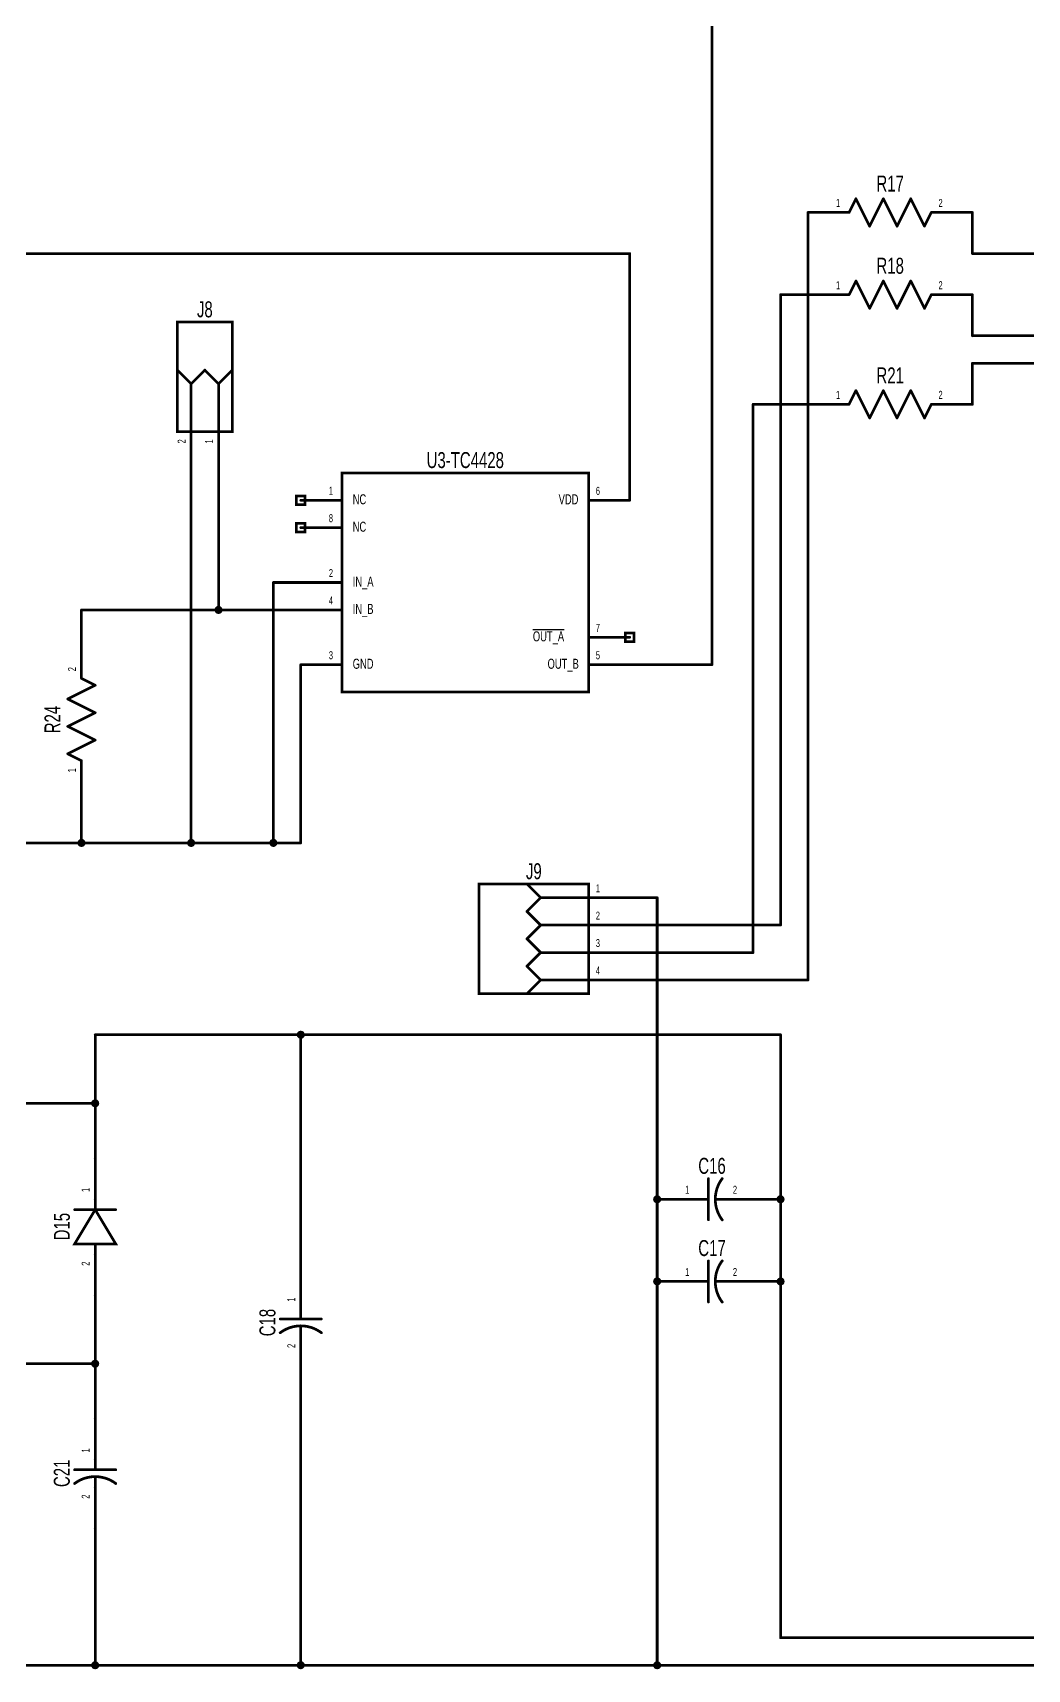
# Model space of a CAD drawing. Extents: x 0 to 20.5, y 0 to 10.6.
# Drawn here: x 4.77 to 8.4, y 0.43 to 6.4 of the extents above; entities that cross this region are included whole.
import ezdxf
from ezdxf.enums import TextEntityAlignment as Align

# ---------------------------------------------------------------- set-up
doc = ezdxf.new("R2010")
doc.units = 0
for name, color, linetype in [('Element', 253, 'CONTINUOUS'), ('Net', 50, 'CONTINUOUS'), ('Pin', 50, 'CONTINUOUS')]:
    doc.layers.add(name, color=color, linetype=linetype)

msp = doc.modelspace()

# ---------------------------------------------------------------- linework, layer by layer
at = {"layer": 'Element', "linetype": 'CONTINUOUS'}
for points, const_width in [([(7.75, 5.7491), (7.775, 5.7991)], 0.0098), ([(7.775, 5.7991), (7.825, 5.6991)], 0.0098), ([(7.825, 5.6991), (7.875, 5.7991)], 0.0098), ([(7.875, 5.7991), (7.925, 5.6991)], 0.0098), ([(7.925, 5.6991), (7.975, 5.7991)], 0.0098), ([(7.975, 5.7991), (8.025, 5.6991)], 0.0098), ([(8.025, 5.6991), (8.05, 5.7491)], 0.0098), ([(7.75, 5.4491), (7.775, 5.4991)], 0.0098), ([(7.775, 5.4991), (7.825, 5.3991)], 0.0098), ([(7.825, 5.3991), (7.875, 5.4991)], 0.0098), ([(7.875, 5.4991), (7.925, 5.3991)], 0.0098), ([(7.925, 5.3991), (7.975, 5.4991)], 0.0098), ([(7.975, 5.4991), (8.025, 5.3991)], 0.0098), ([(8.025, 5.3991), (8.05, 5.4491)], 0.0098), ([(5.3, 5.3491), (5.5, 5.3491), (5.5, 4.9491), (5.3, 4.9491), (5.3, 5.3491)], 0.0098), ([(5.3, 5.1741), (5.35, 5.1241)], 0.0098), ([(5.4, 5.1741), (5.35, 5.1241)], 0.0098), ([(5.4, 5.1741), (5.45, 5.1241)], 0.0098), ([(5.5, 5.1741), (5.45, 5.1241)], 0.0098), ([(5.35, 5.1241), (5.35, 4.9491)], 0.0098), ([(5.45, 5.1241), (5.45, 4.9491)], 0.0098), ([(7.75, 5.0491), (7.775, 5.0991)], 0.0098), ([(7.775, 5.0991), (7.825, 4.9991)], 0.0098), ([(7.825, 4.9991), (7.875, 5.0991)], 0.0098), ([(7.875, 5.0991), (7.925, 4.9991)], 0.0098), ([(7.925, 4.9991), (7.975, 5.0991)], 0.0098), ([(7.975, 5.0991), (8.025, 4.9991)], 0.0098), ([(8.025, 4.9991), (8.05, 5.0491)], 0.0098), ([(5.9, 4.7991), (6.8, 4.7991), (6.8, 3.9991), (5.9, 3.9991), (5.9, 4.7991)], 0.0098), ([(4.9, 3.9741), (5, 4.0241)], 0.0098), ([(5, 4.0241), (4.95, 4.0491)], 0.0098), ([(5, 3.9241), (4.9, 3.9741)], 0.0098), ([(4.9, 3.8741), (5, 3.9241)], 0.0098), ([(5, 3.8241), (4.9, 3.8741)], 0.0098), ([(4.9, 3.7741), (5, 3.8241)], 0.0098), ([(4.95, 3.7491), (4.9, 3.7741)], 0.0098), ([(6.4, 3.2991), (6.8, 3.2991), (6.8, 2.8991), (6.4, 2.8991), (6.4, 3.2991)], 0.0098), ([(6.575, 3.2991), (6.625, 3.2491)], 0.0098), ([(6.575, 3.1991), (6.625, 3.2491)], 0.0098), ([(6.625, 3.2491), (6.8, 3.2491)], 0.0098), ([(6.575, 3.1991), (6.625, 3.1491)], 0.0098), ([(6.575, 3.0991), (6.625, 3.1491)], 0.0098), ([(6.625, 3.1491), (6.8, 3.1491)], 0.0098), ([(6.575, 3.0991), (6.625, 3.0491)], 0.0098), ([(6.575, 2.9991), (6.625, 3.0491)], 0.0098), ([(6.625, 3.0491), (6.8, 3.0491)], 0.0098), ([(6.575, 2.9991), (6.625, 2.9491)], 0.0098), ([(6.575, 2.8991), (6.625, 2.9491)], 0.0098), ([(6.625, 2.9491), (6.8, 2.9491)], 0.0098), ([(7.237, 2.0741), (7.237, 2.2241)], 0.0098), ([(7.2872, 2.2243), (7.2825, 2.2177), (7.2783, 2.2108), (7.2745, 2.2037), (7.2713, 2.1963), (7.2685, 2.1887), (7.2661, 2.181), (7.2643, 2.1731), (7.263, 2.1652), (7.2623, 2.1571), (7.262, 2.1491), (7.2623, 2.141), (7.263, 2.133), (7.2643, 2.125), (7.2661, 2.1171), (7.2685, 2.1094), (7.2713, 2.1018), (7.2746, 2.0945), (7.2783, 2.0873), (7.2825, 2.0804), (7.2872, 2.0738)], 0.01), ([(5, 2.111), (5, 2.1491)], 0.0098), ([(7.2, 2.1491), (7.237, 2.1491)], 0.0098), ([(7.262, 2.1491), (7.3, 2.1491)], 0.0098), ([(5, 2.111), (4.925, 1.986), (5.075, 1.986), (5, 2.111)], 0.0098), ([(5.075, 2.111), (4.925, 2.111)], 0.0098), ([(5, 1.9491), (5, 1.986)], 0.0098), ([(7.237, 1.7741), (7.237, 1.9241)], 0.0098), ([(7.2872, 1.9243), (7.2825, 1.9177), (7.2783, 1.9108), (7.2745, 1.9037), (7.2713, 1.8963), (7.2685, 1.8887), (7.2661, 1.881), (7.2643, 1.8731), (7.263, 1.8652), (7.2623, 1.8571), (7.262, 1.8491), (7.2623, 1.841), (7.263, 1.833), (7.2643, 1.825), (7.2661, 1.8171), (7.2685, 1.8094), (7.2713, 1.8018), (7.2746, 1.7945), (7.2783, 1.7873), (7.2825, 1.7804), (7.2872, 1.7738)], 0.01), ([(7.2, 1.8491), (7.237, 1.8491)], 0.0098), ([(7.262, 1.8491), (7.3, 1.8491)], 0.0098), ([(5.75, 1.7491), (5.75, 1.7121)], 0.0098), ([(5.8252, 1.6619), (5.8186, 1.6665), (5.8117, 1.6707), (5.8046, 1.6745), (5.7972, 1.6778), (5.7897, 1.6806), (5.7819, 1.6829), (5.7741, 1.6847), (5.7661, 1.686), (5.7581, 1.6868), (5.75, 1.6871), (5.7419, 1.6868), (5.7339, 1.686), (5.7259, 1.6847), (5.7181, 1.6829), (5.7103, 1.6806), (5.7028, 1.6778), (5.6954, 1.6745), (5.6883, 1.6707), (5.6814, 1.6665), (5.6748, 1.6619)], 0.01), ([(5.675, 1.7121), (5.825, 1.7121)], 0.0098), ([(5.75, 1.6871), (5.75, 1.6491)], 0.0098), ([(5, 1.1991), (5, 1.1621)], 0.0098), ([(5.0752, 1.1119), (5.0686, 1.1165), (5.0617, 1.1207), (5.0546, 1.1245), (5.0472, 1.1278), (5.0397, 1.1306), (5.0319, 1.1329), (5.0241, 1.1347), (5.0161, 1.136), (5.0081, 1.1368), (5, 1.1371), (4.9919, 1.1368), (4.9839, 1.136), (4.9759, 1.1347), (4.9681, 1.1329), (4.9603, 1.1306), (4.9528, 1.1278), (4.9454, 1.1245), (4.9383, 1.1207), (4.9314, 1.1165), (4.9248, 1.1119)], 0.01), ([(4.925, 1.1621), (5.075, 1.1621)], 0.0098), ([(5, 1.1371), (5, 1.0991)], 0.0098)]:
    msp.add_lwpolyline(points, dxfattribs=dict(at, const_width=const_width))
for points, const_width in [([(7.7725, 5.7991, 1), (7.7775, 5.7991, 1), (7.7725, 5.7991, 1)], 0.0049), ([(7.7725, 5.7991, 1), (7.7775, 5.7991, 1), (7.7725, 5.7991, 1)], 0.0049), ([(7.8725, 5.7991, 1), (7.8775, 5.7991, 1), (7.8725, 5.7991, 1)], 0.0049), ([(7.8725, 5.7991, 1), (7.8775, 5.7991, 1), (7.8725, 5.7991, 1)], 0.0049), ([(7.9725, 5.7991, 1), (7.9775, 5.7991, 1), (7.9725, 5.7991, 1)], 0.0049), ([(7.9725, 5.7991, 1), (7.9775, 5.7991, 1), (7.9725, 5.7991, 1)], 0.0049), ([(7.7475, 5.7491, 1), (7.7525, 5.7491, 1), (7.7475, 5.7491, 1)], 0.0049), ([(8.0475, 5.7491, 1), (8.0525, 5.7491, 1), (8.0475, 5.7491, 1)], 0.0049), ([(7.8225, 5.6991, 1), (7.8275, 5.6991, 1), (7.8225, 5.6991, 1)], 0.0049), ([(7.8225, 5.6991, 1), (7.8275, 5.6991, 1), (7.8225, 5.6991, 1)], 0.0049), ([(7.9225, 5.6991, 1), (7.9275, 5.6991, 1), (7.9225, 5.6991, 1)], 0.0049), ([(7.9225, 5.6991, 1), (7.9275, 5.6991, 1), (7.9225, 5.6991, 1)], 0.0049), ([(8.0225, 5.6991, 1), (8.0275, 5.6991, 1), (8.0225, 5.6991, 1)], 0.0049), ([(8.0225, 5.6991, 1), (8.0275, 5.6991, 1), (8.0225, 5.6991, 1)], 0.0049), ([(7.7725, 5.4991, 1), (7.7775, 5.4991, 1), (7.7725, 5.4991, 1)], 0.0049), ([(7.7725, 5.4991, 1), (7.7775, 5.4991, 1), (7.7725, 5.4991, 1)], 0.0049), ([(7.8725, 5.4991, 1), (7.8775, 5.4991, 1), (7.8725, 5.4991, 1)], 0.0049), ([(7.8725, 5.4991, 1), (7.8775, 5.4991, 1), (7.8725, 5.4991, 1)], 0.0049), ([(7.9725, 5.4991, 1), (7.9775, 5.4991, 1), (7.9725, 5.4991, 1)], 0.0049), ([(7.9725, 5.4991, 1), (7.9775, 5.4991, 1), (7.9725, 5.4991, 1)], 0.0049), ([(7.7475, 5.4491, 1), (7.7525, 5.4491, 1), (7.7475, 5.4491, 1)], 0.0049), ([(8.0475, 5.4491, 1), (8.0525, 5.4491, 1), (8.0475, 5.4491, 1)], 0.0049), ([(7.8225, 5.3991, 1), (7.8275, 5.3991, 1), (7.8225, 5.3991, 1)], 0.0049), ([(7.8225, 5.3991, 1), (7.8275, 5.3991, 1), (7.8225, 5.3991, 1)], 0.0049), ([(7.9225, 5.3991, 1), (7.9275, 5.3991, 1), (7.9225, 5.3991, 1)], 0.0049), ([(7.9225, 5.3991, 1), (7.9275, 5.3991, 1), (7.9225, 5.3991, 1)], 0.0049), ([(8.0225, 5.3991, 1), (8.0275, 5.3991, 1), (8.0225, 5.3991, 1)], 0.0049), ([(8.0225, 5.3991, 1), (8.0275, 5.3991, 1), (8.0225, 5.3991, 1)], 0.0049), ([(5.2975, 5.1741, 1), (5.3025, 5.1741, 1), (5.2975, 5.1741, 1)], 0.0049), ([(5.3975, 5.1741, 1), (5.4025, 5.1741, 1), (5.3975, 5.1741, 1)], 0.0049), ([(5.3975, 5.1741, 1), (5.4025, 5.1741, 1), (5.3975, 5.1741, 1)], 0.0049), ([(5.4975, 5.1741, 1), (5.5025, 5.1741, 1), (5.4975, 5.1741, 1)], 0.0049), ([(5.3475, 5.1241, 1), (5.3525, 5.1241, 1), (5.3475, 5.1241, 1)], 0.0049), ([(5.3475, 5.1241, 1), (5.3525, 5.1241, 1), (5.3475, 5.1241, 1)], 0.0049), ([(5.3475, 5.1241, 1), (5.3525, 5.1241, 1), (5.3475, 5.1241, 1)], 0.0049), ([(5.4475, 5.1241, 1), (5.4525, 5.1241, 1), (5.4475, 5.1241, 1)], 0.0049), ([(5.4475, 5.1241, 1), (5.4525, 5.1241, 1), (5.4475, 5.1241, 1)], 0.0049), ([(5.4475, 5.1241, 1), (5.4525, 5.1241, 1), (5.4475, 5.1241, 1)], 0.0049), ([(7.7725, 5.0991, 1), (7.7775, 5.0991, 1), (7.7725, 5.0991, 1)], 0.0049), ([(7.7725, 5.0991, 1), (7.7775, 5.0991, 1), (7.7725, 5.0991, 1)], 0.0049), ([(7.8725, 5.0991, 1), (7.8775, 5.0991, 1), (7.8725, 5.0991, 1)], 0.0049), ([(7.8725, 5.0991, 1), (7.8775, 5.0991, 1), (7.8725, 5.0991, 1)], 0.0049), ([(7.9725, 5.0991, 1), (7.9775, 5.0991, 1), (7.9725, 5.0991, 1)], 0.0049), ([(7.9725, 5.0991, 1), (7.9775, 5.0991, 1), (7.9725, 5.0991, 1)], 0.0049), ([(7.7475, 5.0491, 1), (7.7525, 5.0491, 1), (7.7475, 5.0491, 1)], 0.0049), ([(8.0475, 5.0491, 1), (8.0525, 5.0491, 1), (8.0475, 5.0491, 1)], 0.0049), ([(7.8225, 4.9991, 1), (7.8275, 4.9991, 1), (7.8225, 4.9991, 1)], 0.0049), ([(7.8225, 4.9991, 1), (7.8275, 4.9991, 1), (7.8225, 4.9991, 1)], 0.0049), ([(7.9225, 4.9991, 1), (7.9275, 4.9991, 1), (7.9225, 4.9991, 1)], 0.0049), ([(7.9225, 4.9991, 1), (7.9275, 4.9991, 1), (7.9225, 4.9991, 1)], 0.0049), ([(8.0225, 4.9991, 1), (8.0275, 4.9991, 1), (8.0225, 4.9991, 1)], 0.0049), ([(8.0225, 4.9991, 1), (8.0275, 4.9991, 1), (8.0225, 4.9991, 1)], 0.0049), ([(5.3475, 4.9491, 1), (5.3525, 4.9491, 1), (5.3475, 4.9491, 1)], 0.0049), ([(5.4475, 4.9491, 1), (5.4525, 4.9491, 1), (5.4475, 4.9491, 1)], 0.0049), ([(4.9475, 4.0491, 1), (4.9525, 4.0491, 1), (4.9475, 4.0491, 1)], 0.0049), ([(4.9975, 4.0241, 1), (5.0025, 4.0241, 1), (4.9975, 4.0241, 1)], 0.0049), ([(4.9975, 4.0241, 1), (5.0025, 4.0241, 1), (4.9975, 4.0241, 1)], 0.0049), ([(4.8975, 3.9741, 1), (4.9025, 3.9741, 1), (4.8975, 3.9741, 1)], 0.0049), ([(4.8975, 3.9741, 1), (4.9025, 3.9741, 1), (4.8975, 3.9741, 1)], 0.0049), ([(4.9975, 3.9241, 1), (5.0025, 3.9241, 1), (4.9975, 3.9241, 1)], 0.0049), ([(4.9975, 3.9241, 1), (5.0025, 3.9241, 1), (4.9975, 3.9241, 1)], 0.0049), ([(4.8975, 3.8741, 1), (4.9025, 3.8741, 1), (4.8975, 3.8741, 1)], 0.0049), ([(4.8975, 3.8741, 1), (4.9025, 3.8741, 1), (4.8975, 3.8741, 1)], 0.0049), ([(4.9975, 3.8241, 1), (5.0025, 3.8241, 1), (4.9975, 3.8241, 1)], 0.0049), ([(4.9975, 3.8241, 1), (5.0025, 3.8241, 1), (4.9975, 3.8241, 1)], 0.0049), ([(4.8975, 3.7741, 1), (4.9025, 3.7741, 1), (4.8975, 3.7741, 1)], 0.0049), ([(4.8975, 3.7741, 1), (4.9025, 3.7741, 1), (4.8975, 3.7741, 1)], 0.0049), ([(4.9475, 3.7491, 1), (4.9525, 3.7491, 1), (4.9475, 3.7491, 1)], 0.0049), ([(6.5725, 3.2991, 1), (6.5775, 3.2991, 1), (6.5725, 3.2991, 1)], 0.0049), ([(6.6225, 3.2491, 1), (6.6275, 3.2491, 1), (6.6225, 3.2491, 1)], 0.0049), ([(6.6225, 3.2491, 1), (6.6275, 3.2491, 1), (6.6225, 3.2491, 1)], 0.0049), ([(6.6225, 3.2491, 1), (6.6275, 3.2491, 1), (6.6225, 3.2491, 1)], 0.0049), ([(6.7975, 3.2491, 1), (6.8025, 3.2491, 1), (6.7975, 3.2491, 1)], 0.0049), ([(6.5725, 3.1991, 1), (6.5775, 3.1991, 1), (6.5725, 3.1991, 1)], 0.0049), ([(6.5725, 3.1991, 1), (6.5775, 3.1991, 1), (6.5725, 3.1991, 1)], 0.0049), ([(6.6225, 3.1491, 1), (6.6275, 3.1491, 1), (6.6225, 3.1491, 1)], 0.0049), ([(6.6225, 3.1491, 1), (6.6275, 3.1491, 1), (6.6225, 3.1491, 1)], 0.0049), ([(6.6225, 3.1491, 1), (6.6275, 3.1491, 1), (6.6225, 3.1491, 1)], 0.0049), ([(6.7975, 3.1491, 1), (6.8025, 3.1491, 1), (6.7975, 3.1491, 1)], 0.0049), ([(6.5725, 3.0991, 1), (6.5775, 3.0991, 1), (6.5725, 3.0991, 1)], 0.0049), ([(6.5725, 3.0991, 1), (6.5775, 3.0991, 1), (6.5725, 3.0991, 1)], 0.0049), ([(6.6225, 3.0491, 1), (6.6275, 3.0491, 1), (6.6225, 3.0491, 1)], 0.0049), ([(6.6225, 3.0491, 1), (6.6275, 3.0491, 1), (6.6225, 3.0491, 1)], 0.0049), ([(6.6225, 3.0491, 1), (6.6275, 3.0491, 1), (6.6225, 3.0491, 1)], 0.0049), ([(6.7975, 3.0491, 1), (6.8025, 3.0491, 1), (6.7975, 3.0491, 1)], 0.0049), ([(6.5725, 2.9991, 1), (6.5775, 2.9991, 1), (6.5725, 2.9991, 1)], 0.0049), ([(6.5725, 2.9991, 1), (6.5775, 2.9991, 1), (6.5725, 2.9991, 1)], 0.0049), ([(6.6225, 2.9491, 1), (6.6275, 2.9491, 1), (6.6225, 2.9491, 1)], 0.0049), ([(6.6225, 2.9491, 1), (6.6275, 2.9491, 1), (6.6225, 2.9491, 1)], 0.0049), ([(6.6225, 2.9491, 1), (6.6275, 2.9491, 1), (6.6225, 2.9491, 1)], 0.0049), ([(6.7975, 2.9491, 1), (6.8025, 2.9491, 1), (6.7975, 2.9491, 1)], 0.0049), ([(6.5725, 2.8991, 1), (6.5775, 2.8991, 1), (6.5725, 2.8991, 1)], 0.0049), ([(7.2345, 2.2241, 1), (7.2395, 2.2241, 1), (7.2345, 2.2241, 1)], 0.0049), ([(7.2847, 2.2243, 1), (7.2897, 2.2243, 1), (7.2847, 2.2243, 1)], 0.005), ([(4.9975, 2.1491, 1), (5.0025, 2.1491, 1), (4.9975, 2.1491, 1)], 0.0049), ([(7.1975, 2.1491, 1), (7.2025, 2.1491, 1), (7.1975, 2.1491, 1)], 0.0049), ([(7.2345, 2.1491, 1), (7.2395, 2.1491, 1), (7.2345, 2.1491, 1)], 0.0049), ([(7.2595, 2.1491, 1), (7.2645, 2.1491, 1), (7.2595, 2.1491, 1)], 0.0049), ([(7.2975, 2.1491, 1), (7.3025, 2.1491, 1), (7.2975, 2.1491, 1)], 0.0049), ([(4.9225, 2.111, 1), (4.9275, 2.111, 1), (4.9225, 2.111, 1)], 0.0049), ([(4.9975, 2.111, 1), (5.0025, 2.111, 1), (4.9975, 2.111, 1)], 0.0049), ([(4.9975, 2.111, 1), (5.0025, 2.111, 1), (4.9975, 2.111, 1)], 0.0049), ([(5.0725, 2.111, 1), (5.0775, 2.111, 1), (5.0725, 2.111, 1)], 0.0049), ([(7.2345, 2.0741, 1), (7.2395, 2.0741, 1), (7.2345, 2.0741, 1)], 0.0049), ([(7.2847, 2.0738, 1), (7.2897, 2.0738, 1), (7.2847, 2.0738, 1)], 0.005), ([(4.9975, 1.986, 1), (5.0025, 1.986, 1), (4.9975, 1.986, 1)], 0.0049), ([(4.9975, 1.9491, 1), (5.0025, 1.9491, 1), (4.9975, 1.9491, 1)], 0.0049), ([(7.2345, 1.9241, 1), (7.2395, 1.9241, 1), (7.2345, 1.9241, 1)], 0.0049), ([(7.2847, 1.9243, 1), (7.2897, 1.9243, 1), (7.2847, 1.9243, 1)], 0.005), ([(7.1975, 1.8491, 1), (7.2025, 1.8491, 1), (7.1975, 1.8491, 1)], 0.0049), ([(7.2345, 1.8491, 1), (7.2395, 1.8491, 1), (7.2345, 1.8491, 1)], 0.0049), ([(7.2595, 1.8491, 1), (7.2645, 1.8491, 1), (7.2595, 1.8491, 1)], 0.0049), ([(7.2975, 1.8491, 1), (7.3025, 1.8491, 1), (7.2975, 1.8491, 1)], 0.0049), ([(5.7475, 1.7491, 1), (5.7525, 1.7491, 1), (5.7475, 1.7491, 1)], 0.0049), ([(7.2345, 1.7741, 1), (7.2395, 1.7741, 1), (7.2345, 1.7741, 1)], 0.0049), ([(7.2847, 1.7738, 1), (7.2897, 1.7738, 1), (7.2847, 1.7738, 1)], 0.005), ([(5.6725, 1.7121, 1), (5.6775, 1.7121, 1), (5.6725, 1.7121, 1)], 0.0049), ([(5.7475, 1.7121, 1), (5.7525, 1.7121, 1), (5.7475, 1.7121, 1)], 0.0049), ([(5.7475, 1.6871, 1), (5.7525, 1.6871, 1), (5.7475, 1.6871, 1)], 0.0049), ([(5.8225, 1.7121, 1), (5.8275, 1.7121, 1), (5.8225, 1.7121, 1)], 0.0049), ([(5.6723, 1.6619, 1), (5.6773, 1.6619, 1), (5.6723, 1.6619, 1)], 0.005), ([(5.7475, 1.6491, 1), (5.7525, 1.6491, 1), (5.7475, 1.6491, 1)], 0.0049), ([(5.8227, 1.6619, 1), (5.8277, 1.6619, 1), (5.8227, 1.6619, 1)], 0.005), ([(4.9975, 1.1991, 1), (5.0025, 1.1991, 1), (4.9975, 1.1991, 1)], 0.0049), ([(4.9225, 1.1621, 1), (4.9275, 1.1621, 1), (4.9225, 1.1621, 1)], 0.0049), ([(4.9975, 1.1621, 1), (5.0025, 1.1621, 1), (4.9975, 1.1621, 1)], 0.0049), ([(4.9975, 1.1371, 1), (5.0025, 1.1371, 1), (4.9975, 1.1371, 1)], 0.0049), ([(5.0725, 1.1621, 1), (5.0775, 1.1621, 1), (5.0725, 1.1621, 1)], 0.0049), ([(4.9223, 1.1119, 1), (4.9273, 1.1119, 1), (4.9223, 1.1119, 1)], 0.005), ([(4.9975, 1.0991, 1), (5.0025, 1.0991, 1), (4.9975, 1.0991, 1)], 0.0049), ([(5.0727, 1.1119, 1), (5.0777, 1.1119, 1), (5.0727, 1.1119, 1)], 0.005)]:
    msp.add_lwpolyline(points, format="xyb", dxfattribs=dict(at, const_width=const_width))
at = {"layer": 'Net', "linetype": 'CONTINUOUS', "const_width": 0.0098}
for points in [[(7.25, 7.1991), (7.25, 4.0991)], [(7.6, 5.7491), (7.6, 2.9491)], [(8.2, 5.5991), (8.2, 5.7491)], [(4.65, 5.5991), (6.95, 5.5991)], [(6.95, 5.5991), (6.95, 4.6991)], [(11.1, 5.5991), (8.2, 5.5991)], [(7.6, 5.4491), (7.5, 5.4491)], [(7.5, 5.4491), (7.5, 3.1491)], [(8.2, 5.2991), (8.2, 5.4491)], [(11.1, 5.2991), (8.2, 5.2991)], [(11.1, 5.1991), (8.2, 5.1991)], [(8.2, 5.1991), (8.2, 5.0491)], [(7.6, 5.0491), (7.4, 5.0491)], [(7.4, 5.0491), (7.4, 3.0491)], [(5.35, 4.7991), (5.35, 3.4491)], [(5.45, 4.2991), (5.45, 4.7991)], [(5.75, 4.3991), (5.65, 4.3991)], [(5.65, 4.3991), (5.65, 3.4491)], [(5.45, 4.2991), (4.95, 4.2991)], [(4.95, 4.2991), (4.95, 4.1991)], [(5.4402, 4.2991), (5.4406, 4.296), (5.442, 4.2933), (5.4442, 4.2911), (5.447, 4.2897), (5.45, 4.2892), (5.453, 4.2897), (5.4558, 4.2911), (5.458, 4.2933), (5.4594, 4.296), (5.4598, 4.2991), (5.4594, 4.3021), (5.458, 4.3048), (5.4558, 4.307), (5.453, 4.3084), (5.45, 4.3089), (5.447, 4.3084), (5.4442, 4.307), (5.442, 4.3048), (5.4406, 4.3021), (5.4402, 4.2991)], [(5.75, 4.2991), (5.45, 4.2991)], [(5.75, 4.0991), (5.75, 3.4491)], [(7.25, 4.0991), (6.95, 4.0991)], [(4.95, 3.5991), (4.95, 3.4491)], [(4.9402, 3.4491), (4.9406, 3.446), (4.942, 3.4433), (4.9442, 3.4411), (4.947, 3.4397), (4.95, 3.4392), (4.953, 3.4397), (4.9558, 3.4411), (4.958, 3.4433), (4.9594, 3.446), (4.9598, 3.4491), (4.9594, 3.4521), (4.958, 3.4548), (4.9558, 3.457), (4.953, 3.4584), (4.95, 3.4589), (4.947, 3.4584), (4.9442, 3.457), (4.942, 3.4548), (4.9406, 3.4521), (4.9402, 3.4491)], [(5.3402, 3.4491), (5.3406, 3.446), (5.342, 3.4433), (5.3442, 3.4411), (5.347, 3.4397), (5.35, 3.4392), (5.353, 3.4397), (5.3558, 3.4411), (5.358, 3.4433), (5.3594, 3.446), (5.3598, 3.4491), (5.3594, 3.4521), (5.358, 3.4548), (5.3558, 3.457), (5.353, 3.4584), (5.35, 3.4589), (5.347, 3.4584), (5.3442, 3.457), (5.342, 3.4548), (5.3406, 3.4521), (5.3402, 3.4491)], [(5.6402, 3.4491), (5.6406, 3.446), (5.642, 3.4433), (5.6442, 3.4411), (5.647, 3.4397), (5.65, 3.4392), (5.653, 3.4397), (5.6558, 3.4411), (5.658, 3.4433), (5.6594, 3.446), (5.6598, 3.4491), (5.6594, 3.4521), (5.658, 3.4548), (5.6558, 3.457), (5.653, 3.4584), (5.65, 3.4589), (5.647, 3.4584), (5.6442, 3.457), (5.642, 3.4548), (5.6406, 3.4521), (5.6402, 3.4491)], [(5.75, 3.4491), (4.65, 3.4491)], [(7.05, 3.2491), (6.95, 3.2491)], [(7.05, 0.4491), (7.05, 3.2491)], [(7.5, 3.1491), (6.95, 3.1491)], [(7.4, 3.0491), (6.95, 3.0491)], [(7.6, 2.9491), (6.95, 2.9491)], [(5, 2.4991), (5, 2.7491)], [(5, 2.7491), (5.75, 2.7491)], [(5.7402, 2.7491), (5.7406, 2.746), (5.742, 2.7433), (5.7442, 2.7411), (5.747, 2.7397), (5.75, 2.7392), (5.753, 2.7397), (5.7558, 2.7411), (5.758, 2.7433), (5.7594, 2.746), (5.7598, 2.7491), (5.7594, 2.7521), (5.758, 2.7548), (5.7558, 2.757), (5.753, 2.7584), (5.75, 2.7589), (5.747, 2.7584), (5.7442, 2.757), (5.742, 2.7548), (5.7406, 2.7521), (5.7402, 2.7491)], [(5.75, 2.7491), (5.75, 1.8991)], [(5.75, 2.7491), (7.5, 2.7491)], [(7.5, 2.7491), (7.5, 0.5491)], [(4.9902, 2.4991), (4.9906, 2.496), (4.992, 2.4933), (4.9942, 2.4911), (4.997, 2.4897), (5, 2.4892), (5.003, 2.4897), (5.0058, 2.4911), (5.008, 2.4933), (5.0094, 2.496), (5.0098, 2.4991), (5.0094, 2.5021), (5.008, 2.5048), (5.0058, 2.507), (5.003, 2.5084), (5, 2.5089), (4.997, 2.5084), (4.9942, 2.507), (4.992, 2.5048), (4.9906, 2.5021), (4.9902, 2.4991)], [(4.65, 2.4991), (5, 2.4991)], [(5, 2.4991), (5, 2.2991)], [(7.0402, 2.1491), (7.0406, 2.146), (7.042, 2.1433), (7.0442, 2.1411), (7.047, 2.1397), (7.05, 2.1392), (7.053, 2.1397), (7.0558, 2.1411), (7.058, 2.1433), (7.0594, 2.146), (7.0598, 2.1491), (7.0594, 2.1521), (7.058, 2.1548), (7.0558, 2.157), (7.053, 2.1584), (7.05, 2.1589), (7.047, 2.1584), (7.0442, 2.157), (7.042, 2.1548), (7.0406, 2.1521), (7.0402, 2.1491)], [(7.05, 2.1491), (7.05, 2.1491)], [(7.45, 2.1491), (7.5, 2.1491)], [(7.4902, 2.1491), (7.4906, 2.146), (7.492, 2.1433), (7.4942, 2.1411), (7.497, 2.1397), (7.5, 2.1392), (7.503, 2.1397), (7.5058, 2.1411), (7.508, 2.1433), (7.5094, 2.146), (7.5098, 2.1491), (7.5094, 2.1521), (7.508, 2.1548), (7.5058, 2.157), (7.503, 2.1584), (7.5, 2.1589), (7.497, 2.1584), (7.4942, 2.157), (7.492, 2.1548), (7.4906, 2.1521), (7.4902, 2.1491)], [(7.0402, 1.8491), (7.0406, 1.846), (7.042, 1.8433), (7.0442, 1.8411), (7.047, 1.8397), (7.05, 1.8392), (7.053, 1.8397), (7.0558, 1.8411), (7.058, 1.8433), (7.0594, 1.846), (7.0598, 1.8491), (7.0594, 1.8521), (7.058, 1.8548), (7.0558, 1.857), (7.053, 1.8584), (7.05, 1.8589), (7.047, 1.8584), (7.0442, 1.857), (7.042, 1.8548), (7.0406, 1.8521), (7.0402, 1.8491)], [(7.05, 1.8491), (7.05, 1.8491)], [(7.45, 1.8491), (7.5, 1.8491)], [(7.4902, 1.8491), (7.4906, 1.846), (7.492, 1.8433), (7.4942, 1.8411), (7.497, 1.8397), (7.5, 1.8392), (7.503, 1.8397), (7.5058, 1.8411), (7.508, 1.8433), (7.5094, 1.846), (7.5098, 1.8491), (7.5094, 1.8521), (7.508, 1.8548), (7.5058, 1.857), (7.503, 1.8584), (7.5, 1.8589), (7.497, 1.8584), (7.4942, 1.857), (7.492, 1.8548), (7.4906, 1.8521), (7.4902, 1.8491)], [(5, 1.7991), (5, 1.5491)], [(5, 1.5491), (3.65, 1.5491)], [(4.9902, 1.5491), (4.9906, 1.546), (4.992, 1.5433), (4.9942, 1.5411), (4.997, 1.5397), (5, 1.5392), (5.003, 1.5397), (5.0058, 1.5411), (5.008, 1.5433), (5.0094, 1.546), (5.0098, 1.5491), (5.0094, 1.5521), (5.008, 1.5548), (5.0058, 1.557), (5.003, 1.5584), (5, 1.5589), (4.997, 1.5584), (4.9942, 1.557), (4.992, 1.5548), (4.9906, 1.5521), (4.9902, 1.5491)], [(5, 1.3491), (5, 1.5491)], [(5, 1.5491), (5, 1.5491)], [(5.75, 1.4991), (5.75, 0.4491)], [(5, 0.9491), (5, 0.4491)], [(7.5, 0.5491), (20, 0.5491)], [(7.05, 0.4491), (4.2, 0.4491)], [(4.9902, 0.4491), (4.9906, 0.446), (4.992, 0.4433), (4.9942, 0.4411), (4.997, 0.4397), (5, 0.4392), (5.003, 0.4397), (5.0058, 0.4411), (5.008, 0.4433), (5.0094, 0.446), (5.0098, 0.4491), (5.0094, 0.4521), (5.008, 0.4548), (5.0058, 0.457), (5.003, 0.4584), (5, 0.4589), (4.997, 0.4584), (4.9942, 0.457), (4.992, 0.4548), (4.9906, 0.4521), (4.9902, 0.4491)], [(5.7402, 0.4491), (5.7406, 0.446), (5.742, 0.4433), (5.7442, 0.4411), (5.747, 0.4397), (5.75, 0.4392), (5.753, 0.4397), (5.7558, 0.4411), (5.758, 0.4433), (5.7594, 0.446), (5.7598, 0.4491), (5.7594, 0.4521), (5.758, 0.4548), (5.7558, 0.457), (5.753, 0.4584), (5.75, 0.4589), (5.747, 0.4584), (5.7442, 0.457), (5.742, 0.4548), (5.7406, 0.4521), (5.7402, 0.4491)], [(7.0402, 0.4491), (7.0406, 0.446), (7.042, 0.4433), (7.0442, 0.4411), (7.047, 0.4397), (7.05, 0.4392), (7.053, 0.4397), (7.0558, 0.4411), (7.058, 0.4433), (7.0594, 0.446), (7.0598, 0.4491), (7.0594, 0.4521), (7.058, 0.4548), (7.0558, 0.457), (7.053, 0.4584), (7.05, 0.4589), (7.047, 0.4584), (7.0442, 0.457), (7.042, 0.4548), (7.0406, 0.4521), (7.0402, 0.4491)], [(19.75, 0.4491), (7.05, 0.4491)]]:
    msp.add_lwpolyline(points, dxfattribs=at)
at = {"layer": 'Net', "linetype": 'CONTINUOUS', "const_width": 0.0049}
for points in [[(7.5975, 5.7491, 1), (7.6025, 5.7491, 1), (7.5975, 5.7491, 1)], [(8.1975, 5.7491, 1), (8.2025, 5.7491, 1), (8.1975, 5.7491, 1)], [(6.9475, 5.5991, 1), (6.9525, 5.5991, 1), (6.9475, 5.5991, 1)], [(6.9475, 5.5991, 1), (6.9525, 5.5991, 1), (6.9475, 5.5991, 1)], [(8.1975, 5.5991, 1), (8.2025, 5.5991, 1), (8.1975, 5.5991, 1)], [(8.1975, 5.5991, 1), (8.2025, 5.5991, 1), (8.1975, 5.5991, 1)], [(7.4975, 5.4491, 1), (7.5025, 5.4491, 1), (7.4975, 5.4491, 1)], [(7.4975, 5.4491, 1), (7.5025, 5.4491, 1), (7.4975, 5.4491, 1)], [(7.5975, 5.4491, 1), (7.6025, 5.4491, 1), (7.5975, 5.4491, 1)], [(8.1975, 5.4491, 1), (8.2025, 5.4491, 1), (8.1975, 5.4491, 1)], [(8.1975, 5.2991, 1), (8.2025, 5.2991, 1), (8.1975, 5.2991, 1)], [(8.1975, 5.2991, 1), (8.2025, 5.2991, 1), (8.1975, 5.2991, 1)], [(8.1975, 5.1991, 1), (8.2025, 5.1991, 1), (8.1975, 5.1991, 1)], [(8.1975, 5.1991, 1), (8.2025, 5.1991, 1), (8.1975, 5.1991, 1)], [(7.3975, 5.0491, 1), (7.4025, 5.0491, 1), (7.3975, 5.0491, 1)], [(7.3975, 5.0491, 1), (7.4025, 5.0491, 1), (7.3975, 5.0491, 1)], [(7.5975, 5.0491, 1), (7.6025, 5.0491, 1), (7.5975, 5.0491, 1)], [(8.1975, 5.0491, 1), (8.2025, 5.0491, 1), (8.1975, 5.0491, 1)], [(5.3475, 4.7991, 1), (5.3525, 4.7991, 1), (5.3475, 4.7991, 1)], [(5.4475, 4.7991, 1), (5.4525, 4.7991, 1), (5.4475, 4.7991, 1)], [(6.9475, 4.6991, 1), (6.9525, 4.6991, 1), (6.9475, 4.6991, 1)], [(5.6475, 4.3991, 1), (5.6525, 4.3991, 1), (5.6475, 4.3991, 1)], [(5.6475, 4.3991, 1), (5.6525, 4.3991, 1), (5.6475, 4.3991, 1)], [(5.7475, 4.3991, 1), (5.7525, 4.3991, 1), (5.7475, 4.3991, 1)], [(4.9475, 4.2991, 1), (4.9525, 4.2991, 1), (4.9475, 4.2991, 1)], [(4.9475, 4.2991, 1), (4.9525, 4.2991, 1), (4.9475, 4.2991, 1)], [(5.4377, 4.2991, 1), (5.4426, 4.2991, 1), (5.4377, 4.2991, 1)], [(5.4475, 4.2991, 1), (5.4525, 4.2991, 1), (5.4475, 4.2991, 1)], [(5.4475, 4.2991, 1), (5.4525, 4.2991, 1), (5.4475, 4.2991, 1)], [(5.4475, 4.2991, 1), (5.4525, 4.2991, 1), (5.4475, 4.2991, 1)], [(5.7475, 4.2991, 1), (5.7525, 4.2991, 1), (5.7475, 4.2991, 1)], [(4.9475, 4.1991, 1), (4.9525, 4.1991, 1), (4.9475, 4.1991, 1)], [(5.7475, 4.0991, 1), (5.7525, 4.0991, 1), (5.7475, 4.0991, 1)], [(6.9475, 4.0991, 1), (6.9525, 4.0991, 1), (6.9475, 4.0991, 1)], [(7.2475, 4.0991, 1), (7.2525, 4.0991, 1), (7.2475, 4.0991, 1)], [(7.2475, 4.0991, 1), (7.2525, 4.0991, 1), (7.2475, 4.0991, 1)], [(4.9475, 3.5991, 1), (4.9525, 3.5991, 1), (4.9475, 3.5991, 1)], [(4.9377, 3.4491, 1), (4.9426, 3.4491, 1), (4.9377, 3.4491, 1)], [(4.9475, 3.4491, 1), (4.9525, 3.4491, 1), (4.9475, 3.4491, 1)], [(5.3377, 3.4491, 1), (5.3426, 3.4491, 1), (5.3377, 3.4491, 1)], [(5.3475, 3.4491, 1), (5.3525, 3.4491, 1), (5.3475, 3.4491, 1)], [(5.6377, 3.4491, 1), (5.6426, 3.4491, 1), (5.6377, 3.4491, 1)], [(5.6475, 3.4491, 1), (5.6525, 3.4491, 1), (5.6475, 3.4491, 1)], [(5.7475, 3.4491, 1), (5.7525, 3.4491, 1), (5.7475, 3.4491, 1)], [(5.7475, 3.4491, 1), (5.7525, 3.4491, 1), (5.7475, 3.4491, 1)], [(6.9475, 3.2491, 1), (6.9525, 3.2491, 1), (6.9475, 3.2491, 1)], [(7.0475, 3.2491, 1), (7.0525, 3.2491, 1), (7.0475, 3.2491, 1)], [(7.0475, 3.2491, 1), (7.0525, 3.2491, 1), (7.0475, 3.2491, 1)], [(6.9475, 3.1491, 1), (6.9525, 3.1491, 1), (6.9475, 3.1491, 1)], [(7.4975, 3.1491, 1), (7.5025, 3.1491, 1), (7.4975, 3.1491, 1)], [(7.4975, 3.1491, 1), (7.5025, 3.1491, 1), (7.4975, 3.1491, 1)], [(6.9475, 3.0491, 1), (6.9525, 3.0491, 1), (6.9475, 3.0491, 1)], [(7.3975, 3.0491, 1), (7.4025, 3.0491, 1), (7.3975, 3.0491, 1)], [(7.3975, 3.0491, 1), (7.4025, 3.0491, 1), (7.3975, 3.0491, 1)], [(6.9475, 2.9491, 1), (6.9525, 2.9491, 1), (6.9475, 2.9491, 1)], [(7.5975, 2.9491, 1), (7.6025, 2.9491, 1), (7.5975, 2.9491, 1)], [(7.5975, 2.9491, 1), (7.6025, 2.9491, 1), (7.5975, 2.9491, 1)], [(4.9975, 2.7491, 1), (5.0025, 2.7491, 1), (4.9975, 2.7491, 1)], [(4.9975, 2.7491, 1), (5.0025, 2.7491, 1), (4.9975, 2.7491, 1)], [(5.7377, 2.7491, 1), (5.7426, 2.7491, 1), (5.7377, 2.7491, 1)], [(5.7475, 2.7491, 1), (5.7525, 2.7491, 1), (5.7475, 2.7491, 1)], [(5.7475, 2.7491, 1), (5.7525, 2.7491, 1), (5.7475, 2.7491, 1)], [(5.7475, 2.7491, 1), (5.7525, 2.7491, 1), (5.7475, 2.7491, 1)], [(7.4975, 2.7491, 1), (7.5025, 2.7491, 1), (7.4975, 2.7491, 1)], [(7.4975, 2.7491, 1), (7.5025, 2.7491, 1), (7.4975, 2.7491, 1)], [(4.9877, 2.4991, 1), (4.9926, 2.4991, 1), (4.9877, 2.4991, 1)], [(4.9975, 2.4991, 1), (5.0025, 2.4991, 1), (4.9975, 2.4991, 1)], [(4.9975, 2.4991, 1), (5.0025, 2.4991, 1), (4.9975, 2.4991, 1)], [(4.9975, 2.4991, 1), (5.0025, 2.4991, 1), (4.9975, 2.4991, 1)], [(4.9975, 2.2991, 1), (5.0025, 2.2991, 1), (4.9975, 2.2991, 1)], [(7.0377, 2.1491, 1), (7.0426, 2.1491, 1), (7.0377, 2.1491, 1)], [(7.0475, 2.1491, 1), (7.0525, 2.1491, 1), (7.0475, 2.1491, 1)], [(7.4475, 2.1491, 1), (7.4525, 2.1491, 1), (7.4475, 2.1491, 1)], [(7.4877, 2.1491, 1), (7.4926, 2.1491, 1), (7.4877, 2.1491, 1)], [(7.4975, 2.1491, 1), (7.5025, 2.1491, 1), (7.4975, 2.1491, 1)], [(5.7475, 1.8991, 1), (5.7525, 1.8991, 1), (5.7475, 1.8991, 1)], [(7.0377, 1.8491, 1), (7.0426, 1.8491, 1), (7.0377, 1.8491, 1)], [(7.0475, 1.8491, 1), (7.0525, 1.8491, 1), (7.0475, 1.8491, 1)], [(7.4475, 1.8491, 1), (7.4525, 1.8491, 1), (7.4475, 1.8491, 1)], [(7.4877, 1.8491, 1), (7.4926, 1.8491, 1), (7.4877, 1.8491, 1)], [(7.4975, 1.8491, 1), (7.5025, 1.8491, 1), (7.4975, 1.8491, 1)], [(4.9975, 1.7991, 1), (5.0025, 1.7991, 1), (4.9975, 1.7991, 1)], [(4.9877, 1.5491, 1), (4.9926, 1.5491, 1), (4.9877, 1.5491, 1)], [(4.9975, 1.5491, 1), (5.0025, 1.5491, 1), (4.9975, 1.5491, 1)], [(4.9975, 1.5491, 1), (5.0025, 1.5491, 1), (4.9975, 1.5491, 1)], [(4.9975, 1.5491, 1), (5.0025, 1.5491, 1), (4.9975, 1.5491, 1)], [(4.9975, 1.5491, 1), (5.0025, 1.5491, 1), (4.9975, 1.5491, 1)], [(5.7475, 1.4991, 1), (5.7525, 1.4991, 1), (5.7475, 1.4991, 1)], [(4.9975, 1.3491, 1), (5.0025, 1.3491, 1), (4.9975, 1.3491, 1)], [(4.9975, 0.9491, 1), (5.0025, 0.9491, 1), (4.9975, 0.9491, 1)], [(7.4975, 0.5491, 1), (7.5025, 0.5491, 1), (7.4975, 0.5491, 1)], [(7.4975, 0.5491, 1), (7.5025, 0.5491, 1), (7.4975, 0.5491, 1)], [(4.9877, 0.4491, 1), (4.9926, 0.4491, 1), (4.9877, 0.4491, 1)], [(4.9975, 0.4491, 1), (5.0025, 0.4491, 1), (4.9975, 0.4491, 1)], [(5.7377, 0.4491, 1), (5.7426, 0.4491, 1), (5.7377, 0.4491, 1)], [(5.7475, 0.4491, 1), (5.7525, 0.4491, 1), (5.7475, 0.4491, 1)], [(7.0377, 0.4491, 1), (7.0426, 0.4491, 1), (7.0377, 0.4491, 1)], [(7.0475, 0.4491, 1), (7.0525, 0.4491, 1), (7.0475, 0.4491, 1)], [(7.0475, 0.4491, 1), (7.0525, 0.4491, 1), (7.0475, 0.4491, 1)], [(7.0475, 0.4491, 1), (7.0525, 0.4491, 1), (7.0475, 0.4491, 1)]]:
    msp.add_lwpolyline(points, format="xyb", dxfattribs=at)
at = {"layer": 'Pin', "linetype": 'CONTINUOUS', "const_width": 0.0098}
for points in [[(7.75, 5.7491), (7.6, 5.7491)], [(8.05, 5.7491), (8.2, 5.7491)], [(7.75, 5.4491), (7.6, 5.4491)], [(8.05, 5.4491), (8.2, 5.4491)], [(7.75, 5.0491), (7.6, 5.0491)], [(8.05, 5.0491), (8.2, 5.0491)], [(5.35, 4.9491), (5.35, 4.7991)], [(5.45, 4.9491), (5.45, 4.7991)], [(5.7343, 4.7148), (5.7657, 4.7148), (5.7657, 4.6833), (5.7343, 4.6833), (5.7343, 4.7148)], [(5.9, 4.6991), (5.75, 4.6991)], [(6.8, 4.6991), (6.95, 4.6991)], [(5.7343, 4.6148), (5.7657, 4.6148), (5.7657, 4.5833), (5.7343, 4.5833), (5.7343, 4.6148)], [(5.9, 4.5991), (5.75, 4.5991)], [(5.9, 4.3991), (5.75, 4.3991)], [(5.9, 4.2991), (5.75, 4.2991)], [(4.95, 4.0491), (4.95, 4.1991)], [(6.8, 4.1991), (6.95, 4.1991)], [(6.9343, 4.2148), (6.9657, 4.2148), (6.9657, 4.1833), (6.9343, 4.1833), (6.9343, 4.2148)], [(5.9, 4.0991), (5.75, 4.0991)], [(6.8, 4.0991), (6.95, 4.0991)], [(4.95, 3.7491), (4.95, 3.5991)], [(6.8, 3.2491), (6.95, 3.2491)], [(6.8, 3.1491), (6.95, 3.1491)], [(6.8, 3.0491), (6.95, 3.0491)], [(6.8, 2.9491), (6.95, 2.9491)], [(5, 2.1491), (5, 2.2991)], [(7.2, 2.1491), (7.05, 2.1491)], [(7.3, 2.1491), (7.45, 2.1491)], [(5, 1.9491), (5, 1.7991)], [(5.75, 1.7491), (5.75, 1.8991)], [(7.2, 1.8491), (7.05, 1.8491)], [(7.3, 1.8491), (7.45, 1.8491)], [(5.75, 1.6491), (5.75, 1.4991)], [(5, 1.1991), (5, 1.3491)], [(5, 1.0991), (5, 0.9491)]]:
    msp.add_lwpolyline(points, dxfattribs=at)
at = {"layer": 'Pin', "linetype": 'CONTINUOUS', "const_width": 0.0049}
for points in [[(7.5975, 5.7491, 1), (7.6025, 5.7491, 1), (7.5975, 5.7491, 1)], [(7.7475, 5.7491, 1), (7.7525, 5.7491, 1), (7.7475, 5.7491, 1)], [(8.0475, 5.7491, 1), (8.0525, 5.7491, 1), (8.0475, 5.7491, 1)], [(8.1975, 5.7491, 1), (8.2025, 5.7491, 1), (8.1975, 5.7491, 1)], [(7.5975, 5.4491, 1), (7.6025, 5.4491, 1), (7.5975, 5.4491, 1)], [(7.7475, 5.4491, 1), (7.7525, 5.4491, 1), (7.7475, 5.4491, 1)], [(8.0475, 5.4491, 1), (8.0525, 5.4491, 1), (8.0475, 5.4491, 1)], [(8.1975, 5.4491, 1), (8.2025, 5.4491, 1), (8.1975, 5.4491, 1)], [(7.5975, 5.0491, 1), (7.6025, 5.0491, 1), (7.5975, 5.0491, 1)], [(7.7475, 5.0491, 1), (7.7525, 5.0491, 1), (7.7475, 5.0491, 1)], [(8.0475, 5.0491, 1), (8.0525, 5.0491, 1), (8.0475, 5.0491, 1)], [(8.1975, 5.0491, 1), (8.2025, 5.0491, 1), (8.1975, 5.0491, 1)], [(5.3475, 4.9491, 1), (5.3525, 4.9491, 1), (5.3475, 4.9491, 1)], [(5.4475, 4.9491, 1), (5.4525, 4.9491, 1), (5.4475, 4.9491, 1)], [(5.3475, 4.7991, 1), (5.3525, 4.7991, 1), (5.3475, 4.7991, 1)], [(5.4475, 4.7991, 1), (5.4525, 4.7991, 1), (5.4475, 4.7991, 1)], [(5.7475, 4.6991, 1), (5.7525, 4.6991, 1), (5.7475, 4.6991, 1)], [(5.8975, 4.6991, 1), (5.9025, 4.6991, 1), (5.8975, 4.6991, 1)], [(6.7975, 4.6991, 1), (6.8025, 4.6991, 1), (6.7975, 4.6991, 1)], [(6.9475, 4.6991, 1), (6.9525, 4.6991, 1), (6.9475, 4.6991, 1)], [(5.7475, 4.5991, 1), (5.7525, 4.5991, 1), (5.7475, 4.5991, 1)], [(5.8975, 4.5991, 1), (5.9025, 4.5991, 1), (5.8975, 4.5991, 1)], [(5.7475, 4.3991, 1), (5.7525, 4.3991, 1), (5.7475, 4.3991, 1)], [(5.8975, 4.3991, 1), (5.9025, 4.3991, 1), (5.8975, 4.3991, 1)], [(5.7475, 4.2991, 1), (5.7525, 4.2991, 1), (5.7475, 4.2991, 1)], [(5.8975, 4.2991, 1), (5.9025, 4.2991, 1), (5.8975, 4.2991, 1)], [(4.9475, 4.1991, 1), (4.9525, 4.1991, 1), (4.9475, 4.1991, 1)], [(6.7975, 4.1991, 1), (6.8025, 4.1991, 1), (6.7975, 4.1991, 1)], [(6.9475, 4.1991, 1), (6.9525, 4.1991, 1), (6.9475, 4.1991, 1)], [(5.7475, 4.0991, 1), (5.7525, 4.0991, 1), (5.7475, 4.0991, 1)], [(5.8975, 4.0991, 1), (5.9025, 4.0991, 1), (5.8975, 4.0991, 1)], [(6.7975, 4.0991, 1), (6.8025, 4.0991, 1), (6.7975, 4.0991, 1)], [(6.9475, 4.0991, 1), (6.9525, 4.0991, 1), (6.9475, 4.0991, 1)], [(4.9475, 4.0491, 1), (4.9525, 4.0491, 1), (4.9475, 4.0491, 1)], [(4.9475, 3.7491, 1), (4.9525, 3.7491, 1), (4.9475, 3.7491, 1)], [(4.9475, 3.5991, 1), (4.9525, 3.5991, 1), (4.9475, 3.5991, 1)], [(6.7975, 3.2491, 1), (6.8025, 3.2491, 1), (6.7975, 3.2491, 1)], [(6.9475, 3.2491, 1), (6.9525, 3.2491, 1), (6.9475, 3.2491, 1)], [(6.7975, 3.1491, 1), (6.8025, 3.1491, 1), (6.7975, 3.1491, 1)], [(6.9475, 3.1491, 1), (6.9525, 3.1491, 1), (6.9475, 3.1491, 1)], [(6.7975, 3.0491, 1), (6.8025, 3.0491, 1), (6.7975, 3.0491, 1)], [(6.9475, 3.0491, 1), (6.9525, 3.0491, 1), (6.9475, 3.0491, 1)], [(6.7975, 2.9491, 1), (6.8025, 2.9491, 1), (6.7975, 2.9491, 1)], [(6.9475, 2.9491, 1), (6.9525, 2.9491, 1), (6.9475, 2.9491, 1)], [(4.9975, 2.2991, 1), (5.0025, 2.2991, 1), (4.9975, 2.2991, 1)], [(4.9975, 2.1491, 1), (5.0025, 2.1491, 1), (4.9975, 2.1491, 1)], [(7.0475, 2.1491, 1), (7.0525, 2.1491, 1), (7.0475, 2.1491, 1)], [(7.1975, 2.1491, 1), (7.2025, 2.1491, 1), (7.1975, 2.1491, 1)], [(7.2975, 2.1491, 1), (7.3025, 2.1491, 1), (7.2975, 2.1491, 1)], [(7.4475, 2.1491, 1), (7.4525, 2.1491, 1), (7.4475, 2.1491, 1)], [(4.9975, 1.9491, 1), (5.0025, 1.9491, 1), (4.9975, 1.9491, 1)], [(5.7475, 1.8991, 1), (5.7525, 1.8991, 1), (5.7475, 1.8991, 1)], [(7.0475, 1.8491, 1), (7.0525, 1.8491, 1), (7.0475, 1.8491, 1)], [(7.1975, 1.8491, 1), (7.2025, 1.8491, 1), (7.1975, 1.8491, 1)], [(7.2975, 1.8491, 1), (7.3025, 1.8491, 1), (7.2975, 1.8491, 1)], [(7.4475, 1.8491, 1), (7.4525, 1.8491, 1), (7.4475, 1.8491, 1)], [(4.9975, 1.7991, 1), (5.0025, 1.7991, 1), (4.9975, 1.7991, 1)], [(5.7475, 1.7491, 1), (5.7525, 1.7491, 1), (5.7475, 1.7491, 1)], [(5.7475, 1.6491, 1), (5.7525, 1.6491, 1), (5.7475, 1.6491, 1)], [(5.7475, 1.4991, 1), (5.7525, 1.4991, 1), (5.7475, 1.4991, 1)], [(4.9975, 1.3491, 1), (5.0025, 1.3491, 1), (4.9975, 1.3491, 1)], [(4.9975, 1.1991, 1), (5.0025, 1.1991, 1), (4.9975, 1.1991, 1)], [(4.9975, 1.0991, 1), (5.0025, 1.0991, 1), (4.9975, 1.0991, 1)], [(4.9975, 0.9491, 1), (5.0025, 0.9491, 1), (4.9975, 0.9491, 1)]]:
    msp.add_lwpolyline(points, format="xyb", dxfattribs=at)

# ---------------------------------------------------------------- texts
at = {"layer": 'Element', "width": 0.7}
for s, p in [('R17', (7.9, 5.8081)), ('R18', (7.9, 5.5081)), ('J8', (5.4, 5.3491)), ('R21', (7.9, 5.1081)), ('U3-TC4428', (6.35, 4.7991)), ('J9', (6.6, 3.2991)), ('C16', (7.25, 2.2243)), ('C17', (7.25, 1.9243))]:
    msp.add_text(s, height=0.0583, dxfattribs=at).set_placement(p, align=Align.BOTTOM_CENTER)
for s, p in [('R24', (4.8909, 3.8991)), ('D15', (4.925, 2.0491)), ('C18', (5.6748, 1.6991)), ('C21', (4.9248, 1.1491))]:
    msp.add_text(s, height=0.0583, rotation=90, dxfattribs=at).set_placement(p, align=Align.BOTTOM_CENTER)
at = {"layer": 'Pin', "width": 0.7}
for s, height, p in [('1', 0.0292, (7.7024, 5.7983)), ('2', 0.0292, (8.0762, 5.7983)), ('1', 0.0292, (7.7024, 5.4983)), ('2', 0.0292, (8.0762, 5.4983)), ('1', 0.0292, (7.7024, 5.0983)), ('2', 0.0292, (8.0762, 5.0983)), ('1', 0.0292, (5.8524, 4.7483)), ('NC', 0.0365, (5.9394, 4.7209)), ('VDD', 0.0365, (6.6906, 4.7209)), ('6', 0.0292, (6.8262, 4.7483)), ('8', 0.0292, (5.8524, 4.6483)), ('NC', 0.0365, (5.9394, 4.6209)), ('2', 0.0292, (5.8524, 4.4483)), ('IN_A', 0.0365, (5.9394, 4.4209)), ('4', 0.0292, (5.8524, 4.3483)), ('IN_B', 0.0365, (5.9394, 4.3209)), ('7', 0.0292, (6.8262, 4.2483)), ('%%oOUT_A%%o', 0.0365, (6.5966, 4.2209)), ('3', 0.0292, (5.8524, 4.1483)), ('GND', 0.0365, (5.9394, 4.1209)), ('OUT_B', 0.0365, (6.6502, 4.1209)), ('5', 0.0292, (6.8262, 4.1483)), ('1', 0.0292, (6.8262, 3.2983)), ('2', 0.0292, (6.8262, 3.1983)), ('3', 0.0292, (6.8262, 3.0983)), ('4', 0.0292, (6.8262, 2.9983)), ('1', 0.0292, (7.1524, 2.1983)), ('2', 0.0292, (7.3262, 2.1983)), ('1', 0.0292, (7.1524, 1.8983)), ('2', 0.0292, (7.3262, 1.8983))]:
    msp.add_text(s, height=height, dxfattribs=at).set_placement(p, align=Align.TOP_LEFT)
for s, p in [('2', (5.3008, 4.9064)), ('1', (5.4008, 4.9064)), ('2', (4.9008, 4.0753)), ('1', (4.9008, 3.7064)), ('1', (4.9508, 2.1753)), ('2', (4.9508, 1.9064)), ('1', (5.7008, 1.7753)), ('2', (5.7008, 1.6064)), ('1', (4.9508, 1.2253)), ('2', (4.9508, 1.0564))]:
    msp.add_text(s, height=0.0292, rotation=90, dxfattribs=at).set_placement(p, align=Align.TOP_LEFT)

doc.saveas('drawing.dxf')
